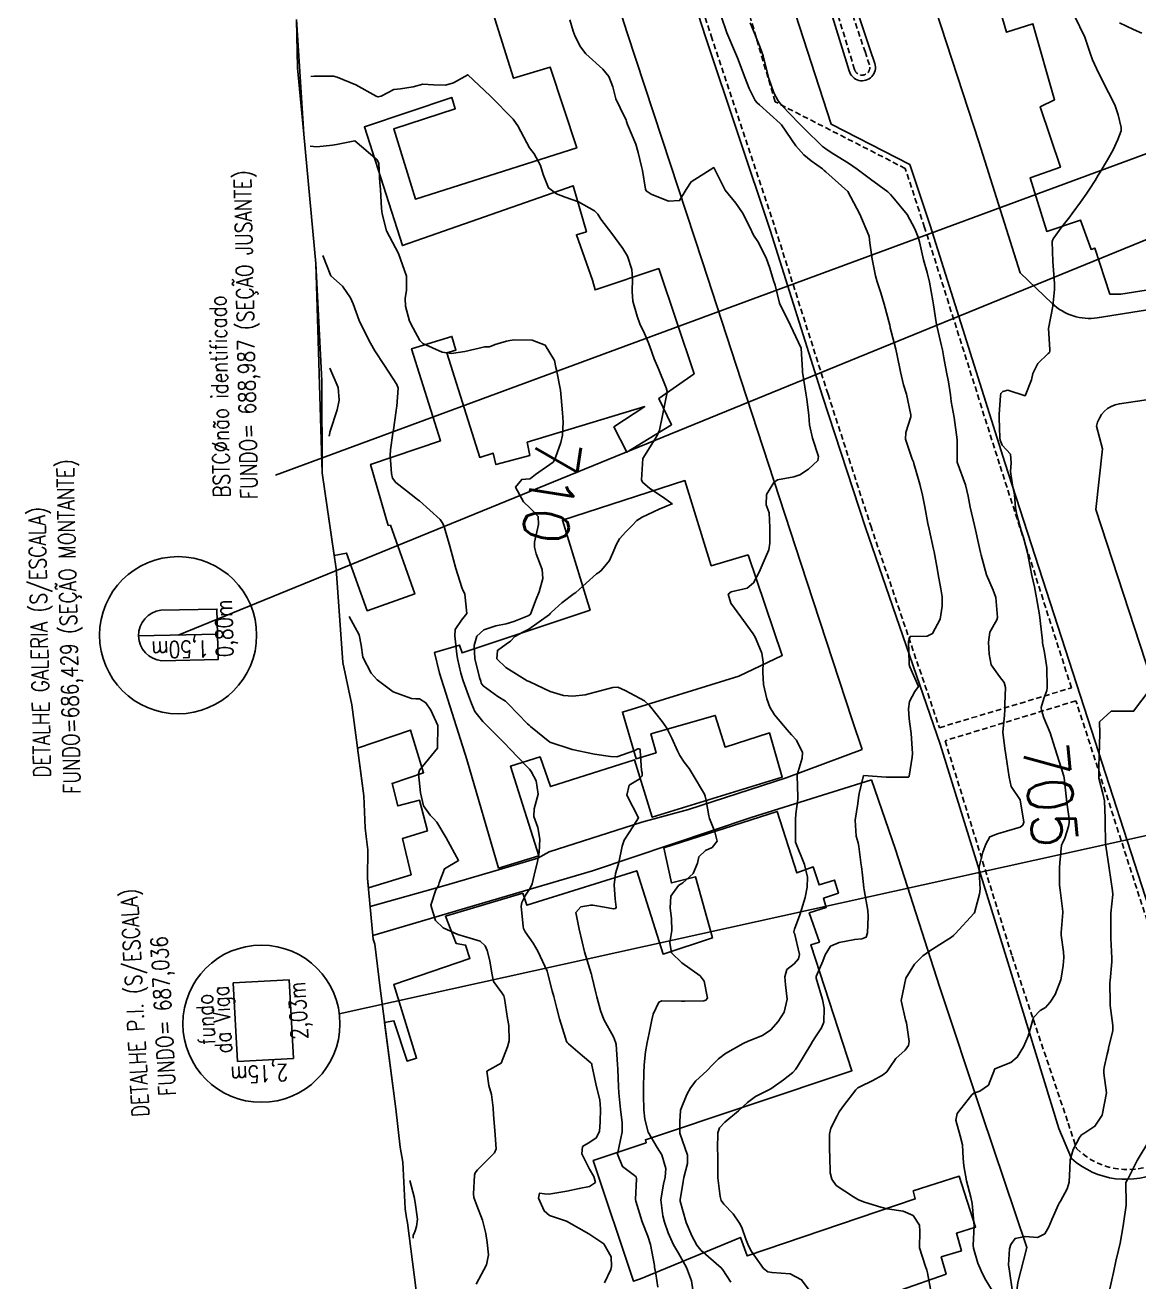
# Model space of a CAD drawing. Header units: metres. Extents: x 292545 to 299085, y 7450245 to 7463078.
# Drawn here: x 296760.9 to 296860.2, y 7452724.4 to 7452836.4 of the extents above; entities that cross this region are included whole.
import ezdxf
from ezdxf.enums import TextEntityAlignment as Align

# ---------------------------------------------------------------- set-up
doc = ezdxf.new("R2010")
doc.units = ezdxf.units.M
for name, pattern in [('CONTINUO', [0]), ('DASHED', [0.75, 0.5, -0.25]), ('TRACEJADO', [8.7, 8, -0.7])]:
    doc.linetypes.add(name, pattern=pattern)
for name, color, linetype in [('Area', 45, 'Continuous'), ('Canteiro', 45, 'DASHED'), ('Cotas', 45, 'Continuous'), ('Curvas de Nivel 1m', 11, 'Continuous'), ('Curvas de Nivel 5m', 15, 'Continuous'), ('Edificações', 30, 'Continuous'), ('TEXTO', 45, 'Continuous'), ('Vias Primárias', 230, 'Continuous')]:
    doc.layers.add(name, color=color, linetype=linetype)
doc.styles.add('ROMANS', font='romans', dxfattribs={"height": 0.2})
doc.styles.add('Style-STANDARD', font='STANDARD.shx')

msp = doc.modelspace()

# ---------------------------------------------------------------- linework, layer by layer
at = {"layer": 'Area'}
msp.add_polyline3d([(296796.69, 7452716.68, 718.61), (296795.03, 7452729.65, 712.67), (296794.95, 7452730.1, 712.62), (296794.81, 7452730.9, 712.47), (296794.62, 7452735.08, 718.42), (296794.39, 7452736.41, 718.87), (296793.99, 7452739.83, 718.21), (296792.6, 7452750.57, 715.21), (296792.12, 7452754.48, 712.33), (296791.98, 7452754.94, 712.23), (296791.47, 7452760.34, 714.3), (296791.48, 7452762.89, 714.51), (296791.34, 7452764.07, 712.23), (296791.25, 7452764.86, 714.35), (296791.14, 7452767.7, 712.06), (296790.06, 7452775.82, 712.03), (296789.26, 7452779.59, 711.93), (296788.67, 7452787.93, 714.74), (296787.43, 7452796.47, 717.24), (296787.38, 7452804.67, 715.17), (296786.87, 7452815.13, 713.41), (296785.78, 7452826.65, 717.82), (296785.22, 7452832.56, 718.9), (296785.14, 7452836.84, 713.01)], dxfattribs=at)
at = {"layer": 'Canteiro'}
msp.add_lwpolyline([(296854.21, 7452777.32), (296847.8, 7452797.24), (296841.12, 7452818.34), (296839.4, 7452823.58), (296827.79, 7452829.53), (296823.22, 7452845.06), (296822.02, 7452848.35), (296816.14, 7452865.08), (296815.74, 7452868.46), (296809.98, 7452872.71), (296822.1, 7452835.39), (296827.81, 7452818.24), (296832.51, 7452803.47), (296836.32, 7452791.75), (296842.44, 7452773.77), (296854.21, 7452777.32)], dxfattribs=at)
for points in [[(296834.88, 7452832.41), (296831.63, 7452842.93), (296826.91, 7452857.63), (296822.37, 7452871.87, -1.002634), (296823.58, 7452872.25), (296825.95, 7452864.47), (296828.15, 7452857.86), (296829.8, 7452852.48), (296831.56, 7452847.05), (296833.54, 7452840.8), (296835.81, 7452833.99), (296836.2, 7452832.79, -1.028536), (296834.88, 7452832.41, -2.092947)], [(296865.47, 7452742.43), (296864, 7452746.94), (296860.95, 7452756.6), (296854.61, 7452776.16), (296842.94, 7452772.61), (296848.91, 7452753.42), (296853.92, 7452738.53), (296854.66, 7452736.3, 0.761448), (296865.47, 7452742.43, -2.178421)]]:
    msp.add_lwpolyline(points, format="xyb", dxfattribs=at)
at = {"layer": 'Curvas de Nivel 1m', "flags": 128}
for points, elevation in [([(296809.49, 7452836.82), (296809.8, 7452835.82), (296809.98, 7452835.34), (296810.45, 7452834.41), (296810.93, 7452833.81), (296812.43, 7452832.44), (296812.97, 7452831.78), (296813.34, 7452830.85), (296813.61, 7452829.78), (296814.38, 7452828.19), (296814.53, 7452827.93), (296814.56, 7452827.77), (296814.63, 7452827.51), (296815.37, 7452825.75), (296815.6, 7452825.02), (296815.9, 7452823.75), (296815.97, 7452823.4), (296816.23, 7452821.74), (296816.3, 7452821.6), (296816.75, 7452821.28), (296818.29, 7452820.67), (296819.28, 7452820.72), (296819.86, 7452821.7), (296820.31, 7452822.4), (296822.32, 7452823.67), (296823.34, 7452821.66), (296824.29, 7452820.5), (296824.9, 7452819.64), (296825.55, 7452818.35), (296825.88, 7452817.63), (296826.24, 7452817.07), (296827, 7452815.62), (296827.31, 7452814.71), (296827.66, 7452813.61), (296827.79, 7452813.2), (296828.18, 7452811.6), (296829.18, 7452809.59), (296830.13, 7452807.58), (296830.23, 7452805.58), (296830.24, 7452805.44), (296830.54, 7452803.58), (296830.63, 7452803.02), (296830.79, 7452801.57), (296830.87, 7452800.75), (296831.12, 7452799.57), (296831.65, 7452797.93), (296831.61, 7452797.56), (296830.78, 7452796.8), (296830, 7452796.3), (296829.46, 7452796.13), (296828, 7452795.84), (296827.67, 7452795.6), (296827.04, 7452794.55), (296827.01, 7452793.61), (296827.25, 7452792.91), (296827.32, 7452791.61), (296827.33, 7452790.2), (296827.24, 7452789.61), (296826.73, 7452788.45), (296826.36, 7452787.62), (296825.88, 7452786.66), (296825.31, 7452786.2), (296823.87, 7452785.86), (296823.62, 7452785.65), (296823.86, 7452784.85), (296824.73, 7452783.64), (296825.83, 7452782.13), (296826.01, 7452781.82), (296826.11, 7452781.63), (296826.61, 7452780.41), (296826.72, 7452779.62), (296826.69, 7452778.72), (296826.75, 7452777.62), (296827.05, 7452776.33), (296827.31, 7452775.61), (296827.74, 7452774.93), (296828.87, 7452773.59), (296829.25, 7452773.12), (296829.71, 7452772.65), (296830.24, 7452771.57), (296830.22, 7452771.06), (296829.77, 7452769.58), (296829.76, 7452769.5), (296829.83, 7452767.58), (296829.82, 7452767.41), (296829.64, 7452766.11), (296829.61, 7452765.58), (296829.6, 7452763.58), (296830.42, 7452761.57), (296830.67, 7452760.47), (296830.65, 7452759.57), (296830.47, 7452758.65), (296830.16, 7452757.57), (296830, 7452757.1), (296829.52, 7452755.83), (296829.45, 7452755.58), (296829.47, 7452755.54), (296829.51, 7452755.46), (296829.97, 7452753.58), (296829.89, 7452753.17), (296829.48, 7452752.75), (296828.84, 7452752.22), (296828.66, 7452751.59), (296828.72, 7452750.86), (296828.86, 7452749.59), (296828.59, 7452748.43), (296828.08, 7452747.6), (296827.41, 7452746.85), (296826.66, 7452746.36), (296825.39, 7452745.84), (296824.94, 7452745.64), (296823.38, 7452744.75), (296822.76, 7452744.28), (296822.16, 7452743.67), (296821.78, 7452743.26), (296821.36, 7452742.87), (296820.74, 7452742.3), (296820.26, 7452741.69), (296819.92, 7452741.11), (296819.36, 7452739.7), (296819.36, 7452739.66), (296819.31, 7452738.69), (296819.29, 7452737.7), (296819.3, 7452737.64), (296819.98, 7452735.69), (296820, 7452734.95), (296819.67, 7452733.7), (296819.59, 7452733.35), (296819.33, 7452731.7), (296819.34, 7452731.58), (296819.88, 7452729.69), (296820.37, 7452728.51), (296820.82, 7452727.68), (296821.18, 7452727.23), (296822.99, 7452725.66), (296823.15, 7452725.47), (296823.86, 7452724.37)], 708), ([(296823, 7452837.15), (296823.5, 7452835.66), (296824.26, 7452833.84), (296824.35, 7452833.65), (296824.44, 7452833.45), (296825.12, 7452831.64), (296825.47, 7452830.7), (296826.02, 7452829.63), (296826.19, 7452829.42), (296826.39, 7452829.26), (296828.25, 7452827.6), (296828.37, 7452827.46), (296829.64, 7452825.59), (296830.34, 7452824.8), (296831.01, 7452824.25), (296832.02, 7452823.55), (296832.18, 7452823.41), (296832.32, 7452823.27), (296834.29, 7452821.53), (296835.35, 7452819.52), (296836.16, 7452817.6), (296836.19, 7452817.51), (296836.24, 7452816.97), (296836.44, 7452815.51), (296836.73, 7452814.03), (296836.89, 7452813.5), (296837.22, 7452812.52), (296837.51, 7452811.49), (296838.02, 7452809.62), (296838.04, 7452809.48), (296838.06, 7452809.39), (296838.15, 7452809.06), (296838.55, 7452807.48), (296838.68, 7452806.92), (296838.96, 7452805.47), (296839.25, 7452804.31), (296839.5, 7452803.47), (296839.89, 7452801.63), (296839.88, 7452801.46), (296839.45, 7452800.06), (296839.42, 7452799.47), (296840.02, 7452797.7), (296840.12, 7452797.46), (296840.17, 7452797.29), (296840.7, 7452795.45), (296840.93, 7452794.49), (296841.14, 7452793.45), (296841.42, 7452791.97), (296841.53, 7452791.44), (296841.92, 7452789.68), (296841.96, 7452789.44), (296842.26, 7452787.79), (296842.33, 7452787.43), (296842.58, 7452786.13), (296842.67, 7452785.43), (296842.69, 7452784.6), (296842.5, 7452783.43), (296841.83, 7452782.16), (296841.35, 7452781.92), (296839.83, 7452781.88), (296839.69, 7452781.46), (296839.73, 7452779.52), (296839.73, 7452779.46), (296839.73, 7452779.4), (296839.79, 7452779.18), (296840.56, 7452777.45), (296840.24, 7452776.98), (296839.76, 7452776.09), (296839.68, 7452775.46), (296839.74, 7452774.56), (296839.9, 7452773.46), (296839.93, 7452773.25), (296840.04, 7452771.46), (296840.02, 7452771.13), (296839.75, 7452769.46), (296839.73, 7452769.41), (296839.68, 7452769.37), (296837.82, 7452769.35), (296837.68, 7452769.35), (296835.68, 7452769.51), (296835.28, 7452767.9), (296835.23, 7452767.51), (296835.16, 7452767.03), (296834.93, 7452765.52), (296835.03, 7452764.1), (296835.19, 7452763.52), (296835.27, 7452763.19), (296835.47, 7452761.51), (296835.48, 7452761.41), (296835.57, 7452760.63), (296835.7, 7452759.51), (296835.73, 7452759.34), (296836.07, 7452757.5), (296836.08, 7452756.95), (296836.04, 7452755.5), (296835.9, 7452755.11), (296835.51, 7452754.97), (296834.89, 7452754.91), (296833.5, 7452754.65), (296832.74, 7452754.3), (296832.25, 7452753.55), (296832.06, 7452752.97), (296831.46, 7452751.62), (296831.45, 7452751.58), (296831.44, 7452751.56), (296831.46, 7452751.47), (296832.03, 7452749.55), (296832.18, 7452748.8), (296832.13, 7452747.55), (296831.93, 7452747.04), (296831.4, 7452746.22), (296831.14, 7452745.82), (296830.99, 7452745.56), (296830.38, 7452744.57), (296829.78, 7452743.58), (296829.61, 7452743.33), (296829.37, 7452743.07), (296828.55, 7452742.4), (296827.41, 7452741.61), (296827.34, 7452741.57), (296826.05, 7452740.91), (296825.33, 7452740.37), (296824.54, 7452739.64), (296823.31, 7452738.62), (296822.84, 7452738.13), (296822.7, 7452737.67), (296822.67, 7452736.27), (296822.68, 7452735.67), (296822.68, 7452734.24), (296822.7, 7452733.67), (296822.89, 7452732), (296822.99, 7452731.66), (296823.22, 7452731.32), (296824.05, 7452730.48), (296824.63, 7452729.64), (296824.82, 7452729.25), (296825.19, 7452728.21), (296825.41, 7452727.63), (296825.68, 7452727.12), (296826.75, 7452725.61), (296827.15, 7452725.31), (296827.53, 7452725.23), (296829.15, 7452725.13), (296830.15, 7452724.59), (296830.91, 7452723.56)], 707), ([(296825.56, 7452836.55), (296825.95, 7452835.63), (296826.1, 7452835.26), (296826.45, 7452834.37), (296826.74, 7452833.62), (296826.83, 7452833.23), (296827.24, 7452831.61), (296827.69, 7452830.32), (296828.06, 7452829.6), (296828.39, 7452829.2), (296829.94, 7452827.58), (296830.37, 7452827.13), (296832.03, 7452825.55), (296832.2, 7452825.41), (296832.34, 7452825.31), (296833.03, 7452824.85), (296834.33, 7452824.07), (296835.1, 7452823.52), (296836.31, 7452822.63), (296837.85, 7452821.49), (296838.08, 7452821.27), (296838.29, 7452821.04), (296839.55, 7452819.47), (296840.26, 7452818.2), (296840.54, 7452817.46), (296840.66, 7452817.04), (296841.03, 7452815.45), (296841.35, 7452814.31), (296841.56, 7452813.45), (296841.84, 7452811.79), (296841.9, 7452811.44), (296842.16, 7452809.86), (296842.24, 7452809.44), (296842.6, 7452807.9), (296842.7, 7452807.43), (296842.83, 7452806.72), (296843.08, 7452805.43), (296843.25, 7452804.58), (296843.42, 7452803.42), (296843.5, 7452802.84), (296843.75, 7452801.41), (296844.03, 7452799.41), (296844.01, 7452797.41), (296844.75, 7452795.4), (296845, 7452794.38), (296845.19, 7452793.4), (296845.56, 7452791.78), (296845.65, 7452791.39), (296845.92, 7452790.18), (296846.11, 7452789.39), (296846.17, 7452789.13), (296846.64, 7452787.38), (296847.23, 7452786.03), (296847.46, 7452785.37), (296847.63, 7452783.59), (296847.56, 7452783.37), (296846.93, 7452782.29), (296846.82, 7452781.38), (296846.88, 7452780.31), (296847.06, 7452779.38), (296847.78, 7452778.34), (296848.21, 7452777.79), (296848.32, 7452777.36), (296848.26, 7452775.87), (296848.26, 7452775.36), (296848.23, 7452774.88), (296848.09, 7452773.36), (296848.26, 7452771.91), (296848.36, 7452771.36), (296848.49, 7452770.55), (296848.66, 7452769.36), (296848.84, 7452768.53), (296849.65, 7452767.34), (296849.95, 7452765.34), (296849.86, 7452765.1), (296849.63, 7452764.91), (296848.43, 7452764.55), (296847.62, 7452764.31), (296846.93, 7452764.06), (296846.57, 7452763.38), (296846.3, 7452762.68), (296845.97, 7452761.39), (296845.97, 7452760.99), (296846.06, 7452759.39), (296846.01, 7452758.93), (296845.61, 7452757.39), (296845.59, 7452757.34), (296845.53, 7452757.25), (296843.83, 7452755.42), (296843.68, 7452755.25), (296843.51, 7452755.11), (296842.47, 7452754.46), (296841.49, 7452753.82), (296841.27, 7452753.66), (296840.97, 7452753.45), (296840.21, 7452752.72), (296839.46, 7452751.46), (296839.03, 7452749.47), (296839.42, 7452747.76), (296839.5, 7452747.47), (296839.75, 7452745.82), (296839.69, 7452745.47), (296839.39, 7452745.04), (296838.55, 7452744.31), (296838, 7452743.48), (296837.74, 7452743.12), (296837.36, 7452742.82), (296836.5, 7452742.35), (296835.35, 7452741.77), (296835.18, 7452741.68), (296834.99, 7452741.52), (296833.9, 7452740.1), (296833.51, 7452739.54), (296833.44, 7452739.42), (296833.32, 7452739.2), (296832.76, 7452738.09), (296832.64, 7452737.55), (296832.65, 7452736.18), (296832.66, 7452735.55), (296832.7, 7452734.11), (296832.85, 7452733.54), (296833.24, 7452732.99), (296834.78, 7452731.97), (296835.23, 7452731.72), (296835.75, 7452731.5), (296837.22, 7452731.06), (296837.78, 7452730.92), (296839.22, 7452730.69), (296840.09, 7452730.33), (296840.66, 7452729.45), (296840.68, 7452728.93), (296840.67, 7452727.45), (296841.16, 7452725.86), (296841.32, 7452725.44), (296841.37, 7452725.22), (296841.7, 7452723.43)], 706), ([(296858.48, 7452836.56), (296859.74, 7452835.96), (296860.47, 7452835.65)], 704), ([(296786.42, 7452831.79), (296786.71, 7452831.81), (296788.42, 7452831.8), (296788.77, 7452831.72), (296790.41, 7452831.02), (296792.23, 7452830.03), (296792.39, 7452829.96), (296792.68, 7452830.03), (296793.8, 7452830.61), (296794.4, 7452830.68), (296795.53, 7452830.87), (296796.41, 7452831.08), (296797.34, 7452831.04), (296798.41, 7452830.99), (296799.14, 7452831.22), (296800.42, 7452831.93), (296802.4, 7452830.06), (296802.55, 7452829.91), (296804.37, 7452828.07), (296804.45, 7452827.97), (296804.51, 7452827.89), (296804.86, 7452827.38), (296805.68, 7452825.87), (296805.89, 7452825.42), (296806.33, 7452824.9), (296806.89, 7452823.85), (296807.13, 7452823.04), (296807.61, 7452821.85), (296808.3, 7452821.33), (296809.09, 7452821.03), (296810.28, 7452820.62), (296811.69, 7452819.8), (296811.98, 7452819.5), (296812.27, 7452819.08), (296813.25, 7452817.78), (296814.23, 7452816.45), (296814.64, 7452815.76), (296815.03, 7452814.57), (296815.07, 7452813.76), (296815.04, 7452812.61), (296815.11, 7452811.76), (296815.49, 7452810.43), (296815.75, 7452809.75), (296816.14, 7452808.87), (296816.49, 7452808.1), (296816.62, 7452807.74), (296817.02, 7452806.63), (296817.39, 7452805.73), (296818.09, 7452804.04), (296818.18, 7452803.72), (296818.17, 7452803.63), (296818.08, 7452803.22), (296817.79, 7452801.72), (296817.49, 7452800.28), (296817.26, 7452799.73), (296816.01, 7452797.75), (296815.9, 7452795.84), (296815.91, 7452795.75), (296815.99, 7452795.62), (296816.61, 7452795.12), (296817.97, 7452794.18), (296818.62, 7452793.71), (296818.16, 7452793.52), (296817.96, 7452793.45), (296817.46, 7452793.23), (296815.95, 7452792.53), (296815.48, 7452792.22), (296815.02, 7452791.76), (296814.49, 7452791.21), (296813.93, 7452790.58), (296813.63, 7452790.07), (296813.51, 7452789.77), (296813.04, 7452788.65), (296812.33, 7452787.79), (296812.08, 7452787.6), (296811.89, 7452787.47), (296810.02, 7452785.82), (296809.94, 7452785.75), (296809.87, 7452785.71), (296808.79, 7452784.9), (296807.85, 7452784.05), (296807.76, 7452783.93), (296807.68, 7452783.84), (296805.83, 7452782.56), (296805.38, 7452782.32), (296804.61, 7452781.88), (296804.22, 7452781.48), (296803.82, 7452781.2), (296803.05, 7452780.66), (296803, 7452779.9), (296803.79, 7452779.12), (296805.7, 7452777.94), (296805.77, 7452777.91), (296805.87, 7452777.87), (296807.18, 7452777.26), (296807.76, 7452776.99), (296808.94, 7452776.65), (296809.76, 7452776.58), (296810.87, 7452776.7), (296811.76, 7452776.92), (296813.34, 7452777.35), (296813.77, 7452777.37), (296814.44, 7452777.09), (296815.76, 7452776.36), (296816.16, 7452776.15), (296816.6, 7452775.74), (296817.73, 7452774.33), (296818.15, 7452773.72), (296818.6, 7452772.83), (296819.1, 7452771.71), (296819.3, 7452771.3), (296819.69, 7452770.7), (296820.13, 7452770.13), (296820.41, 7452769.69), (296821.49, 7452767.84), (296821.56, 7452767.68), (296821.65, 7452767.28), (296821.89, 7452765.93), (296821.95, 7452765.68), (296822.43, 7452764.48), (296822.64, 7452763.66), (296822.17, 7452763.1), (296821.6, 7452762.84), (296821, 7452762.28), (296820.87, 7452761.69), (296820.49, 7452760.77), (296819.57, 7452759.95), (296819.17, 7452759.71), (296818.49, 7452758.77), (296818.44, 7452757.72), (296818.55, 7452756.74), (296818.59, 7452755.71), (296818.42, 7452754.64), (296818.57, 7452753.71), (296819.48, 7452752.81), (296821.11, 7452751.68), (296821.46, 7452751.2), (296821.76, 7452749.68), (296821.62, 7452749.5), (296821.44, 7452749.43), (296819.74, 7452749.4), (296819.44, 7452749.4), (296817.71, 7452749.45), (296817.44, 7452749.31), (296816.92, 7452748.24), (296816.81, 7452747.74), (296816.58, 7452746.56), (296816.38, 7452745.74), (296816.24, 7452744.89), (296816.13, 7452743.74), (296816.1, 7452743.01), (296816.07, 7452741.74), (296816.05, 7452741.03), (296816.09, 7452739.74), (296816.17, 7452738.89), (296816.48, 7452737.74), (296817.28, 7452736.38), (296817.71, 7452735.72), (296818.05, 7452734.51), (296817.99, 7452733.72), (296817.84, 7452733.12), (296817.6, 7452731.72), (296817.78, 7452730.29), (296817.94, 7452729.72), (296818.26, 7452728.78), (296818.75, 7452727.71), (296819.17, 7452726.97), (296819.9, 7452725.69), (296820.34, 7452724.49), (296820.46, 7452723.69)], 709), ([(296787.48, 7452815.83), (296788.2, 7452814.03), (296789.24, 7452813.11), (296789.96, 7452812.05), (296790.18, 7452811.54), (296790.73, 7452810.04), (296791.25, 7452808.93), (296791.72, 7452808.03), (296792.13, 7452807.33), (296792.98, 7452806.02), (296794.09, 7452804.34), (296794.19, 7452804.01), (296794.07, 7452802.42), (296794.02, 7452802.06), (296794.01, 7452802.01), (296793.77, 7452800.29), (296793.73, 7452800.01), (296793.5, 7452798.53), (296793.48, 7452798.02), (296793.6, 7452796.41), (296793.68, 7452796.01), (296793.99, 7452795.6), (296795.62, 7452794.34), (296795.96, 7452794.08), (296796.09, 7452793.98), (296797.95, 7452792.31), (296798.18, 7452791.96), (296798.33, 7452791.57), (296798.81, 7452789.95), (296799.12, 7452788.73), (296799.33, 7452787.95), (296799.88, 7452786.26), (296799.97, 7452786.03), (296800.02, 7452785.94), (296800.15, 7452785.65), (296800.33, 7452783.93), (296799.84, 7452783.34), (296799.27, 7452782.51), (296799.25, 7452781.95), (296799.44, 7452780.31), (296799.49, 7452779.94), (296799.78, 7452778.63), (296799.98, 7452777.94), (296800.47, 7452776.64), (296800.74, 7452775.93), (296801.04, 7452775.21), (296801.74, 7452774.32), (296802.17, 7452773.91), (296803.71, 7452772.35), (296804.16, 7452771.89), (296805.69, 7452770.29), (296805.89, 7452770.07), (296806.06, 7452769.86), (296806.5, 7452769.03), (296806.68, 7452767.85), (296806.32, 7452766.54), (296806.29, 7452765.86), (296806.65, 7452764.88), (296806.82, 7452763.85), (296806.77, 7452762.67), (296806.62, 7452761.85), (296806.33, 7452760.62), (296806.15, 7452759.86), (296805.95, 7452759.47), (296805.55, 7452758.86), (296805.21, 7452758.2), (296805.17, 7452757.87), (296805.34, 7452756.05), (296805.38, 7452755.87), (296805.51, 7452755.58), (296806.23, 7452754.59), (296806.65, 7452753.86), (296807.47, 7452752.08), (296807.54, 7452751.85), (296807.93, 7452750.33), (296808.06, 7452749.84), (296808.34, 7452748.75), (296808.59, 7452747.83), (296809.11, 7452746.11), (296809.21, 7452745.82), (296809.28, 7452745.71), (296809.39, 7452745.6), (296810.64, 7452744.55), (296811.37, 7452743.92), (296811.43, 7452743.85), (296811.45, 7452743.8), (296811.45, 7452743.72), (296811.89, 7452741.79), (296812.16, 7452740.62), (296812.22, 7452739.79), (296812.19, 7452738.66), (296812.13, 7452737.79), (296811.86, 7452737.23), (296811.29, 7452736.85), (296810.63, 7452736.46), (296810.58, 7452735.81), (296811.26, 7452734.44), (296811.65, 7452733.8), (296811.78, 7452733.26), (296811.24, 7452732.9), (296810.34, 7452732.71), (296809.23, 7452732.49), (296807.63, 7452732.23), (296807.24, 7452732.26), (296806.79, 7452732.3), (296806.7, 7452731.86), (296807.22, 7452730.73), (296807.68, 7452730.32), (296809.2, 7452729.82), (296811.19, 7452728.68), (296812.52, 7452727.79), (296813.17, 7452726.63), (296813.22, 7452725.78), (296813.15, 7452725.5), (296812.59, 7452724.33)], 711), ([(296788.11, 7452805.81), (296788.85, 7452804.07), (296788.95, 7452802.94), (296788.76, 7452802.07), (296788.14, 7452800.17), (296788.11, 7452800.08), (296788.1, 7452800.03), (296788.04, 7452799.75)], 712), ([(296789.84, 7452783.68), (296790.72, 7452782.05), (296790.9, 7452781.13), (296791.05, 7452780.04), (296791.78, 7452778.64), (296792.34, 7452778.02), (296793.76, 7452776.96), (296795.38, 7452776.37), (296795.76, 7452776.35), (296796.1, 7452776.33), (296796.66, 7452775.98), (296797.12, 7452775.34), (296797.73, 7452773.96), (296797.7, 7452771.96), (296796.11, 7452769.98), (296796.02, 7452769.65), (296796.19, 7452767.98), (296796.47, 7452766.81), (296797.05, 7452765.97), (296797.35, 7452765.68), (296797.63, 7452765.34), (296798.47, 7452763.95), (296799.58, 7452761.94), (296798.32, 7452761.2), (296797.86, 7452759.96), (296797.8, 7452759.72), (296797.56, 7452759.32), (296797.12, 7452757.97), (296797.52, 7452756.61), (296798.22, 7452755.95), (296799.51, 7452755.35), (296800.32, 7452755.12), (296801.5, 7452754.76), (296801.94, 7452754.35), (296802.13, 7452753.91), (296802.37, 7452753.01), (296802.54, 7452751.9), (296802.7, 7452751.15), (296803.45, 7452750.16), (296803.61, 7452749.89), (296803.69, 7452749.64), (296803.95, 7452747.88), (296804.05, 7452747.24), (296804.08, 7452745.88), (296803.94, 7452745.33), (296803.37, 7452743.89), (296802.1, 7452743.17), (296802.28, 7452741.91), (296802.52, 7452741.09), (296802.67, 7452739.9), (296802.69, 7452739.28), (296802.81, 7452737.9), (296802.92, 7452736.25), (296802.78, 7452735.9), (296801.26, 7452734.38), (296801.05, 7452734.12), (296801, 7452733.92), (296800.9, 7452732.26), (296800.94, 7452731.92), (296801.22, 7452731.21), (296801.71, 7452729.91), (296802, 7452728.71), (296802.14, 7452727.91), (296802.25, 7452726.82), (296802.06, 7452725.91), (296801.14, 7452724.21)], 712), ([(296861.22, 7452777.21), (296859.75, 7452775.23), (296857.75, 7452775.25), (296856.72, 7452774.28), (296856.75, 7452773.26), (296856.71, 7452772.26), (296856.67, 7452771.26), (296856.64, 7452770.31), (296856.66, 7452769.26), (296857, 7452767.92), (296857.15, 7452767.26), (296857.21, 7452765.68), (296857.22, 7452765.25), (296857.24, 7452763.62), (296857.26, 7452763.25), (296857.58, 7452761.25), (296857.88, 7452759.25), (296857.89, 7452758.92), (296857.73, 7452757.25), (296857.72, 7452757.06), (296857.72, 7452755.25), (296857.73, 7452755.03), (296857.82, 7452753.25), (296857.81, 7452752.92), (296857.65, 7452751.25), (296857.64, 7452751.07), (296857.65, 7452749.25), (296857.67, 7452749.02), (296857.91, 7452747.25), (296857.89, 7452746.76), (296857.52, 7452745.25), (296857.5, 7452745.14), (296857.38, 7452744.68), (296857.12, 7452743.5), (296857.1, 7452743.25), (296857.1, 7452742.99), (296857.34, 7452741.25), (296856.93, 7452739.26), (296856.3, 7452738.27), (296855.3, 7452737.62), (296855.09, 7452737.49), (296854.92, 7452737.28), (296854.36, 7452736.21), (296854.1, 7452735.29), (296854.05, 7452734.51), (296854, 7452733.29), (296853.83, 7452732.7), (296853.23, 7452731.59), (296853.11, 7452731.42), (296853.04, 7452731.3), (296852.49, 7452730.03), (296852.2, 7452729.31), (296851.83, 7452728.68), (296851.19, 7452728.37), (296850.07, 7452728.46), (296849.19, 7452728.27), (296848.8, 7452727.73), (296848.68, 7452727.35), (296848.6, 7452725.91), (296848.7, 7452725.35), (296848.96, 7452723.53)], 704), ([(296861.19, 7452737.1), (296860.05, 7452735.22), (296859.26, 7452733.61), (296859.12, 7452733.37), (296859.05, 7452733.23), (296859.09, 7452731.37), (296859.08, 7452731.23), (296858.84, 7452729.6), (296858.78, 7452729.23), (296858.56, 7452727.86), (296858.41, 7452727.24), (296858.15, 7452726.25), (296857.95, 7452725.24), (296857.81, 7452724.58), (296857.5, 7452723.25)], 703), ([(296795.24, 7452733.44), (296795.61, 7452731.99), (296795.72, 7452731.49), (296795.93, 7452729.98), (296795.83, 7452729.35), (296795.71, 7452728.94), (296795.61, 7452728.72), (296795.54, 7452728.58), (296795.52, 7452728.31)], 713)]:
    msp.add_lwpolyline(points, dxfattribs=dict(at, elevation=elevation))
at = {"layer": 'Curvas de Nivel 5m', "flags": 128}
for points, elevation in [([(296854.48, 7452837.19), (296855.4, 7452835.28), (296855.89, 7452833.84), (296856.09, 7452833.27), (296856.43, 7452832.49), (296857.03, 7452831.26), (296857.51, 7452830.36), (296858.07, 7452829.24), (296858.38, 7452828.35), (296858.65, 7452827.24), (296858.65, 7452826.95), (296858.35, 7452826.15), (296857.93, 7452825.25), (296857.42, 7452824.34), (296856.77, 7452823.26), (296856.6, 7452822.98), (296856.31, 7452822.5), (296855.83, 7452821.74), (296855.51, 7452821.28), (296855, 7452820.57), (296854.28, 7452819.58), (296854.06, 7452819.29), (296853.35, 7452818.39), (296852.57, 7452817.32), (296852.5, 7452817.07), (296852.56, 7452815.31), (296852.66, 7452813.76), (296852.71, 7452813.31), (296852.71, 7452812.8), (296852.54, 7452811.31), (296852.15, 7452809.32), (296852.27, 7452807.45), (296852.27, 7452807.32), (296852.25, 7452807.2), (296852.13, 7452807.1), (296851.22, 7452806.22), (296850.78, 7452805.33), (296850.66, 7452804.77), (296850.08, 7452803.34), (296848.55, 7452803.83), (296848.09, 7452803.71), (296847.91, 7452803.55), (296847.89, 7452803.37), (296847.76, 7452801.68), (296847.76, 7452801.37), (296847.82, 7452799.59), (296847.85, 7452799.37), (296848.03, 7452798.95), (296848.78, 7452798.12), (296848.83, 7452797.36), (296848.78, 7452796.58), (296848.96, 7452795.36), (296849.12, 7452794.5), (296849.23, 7452793.35), (296849.33, 7452792.73), (296849.74, 7452791.34), (296849.93, 7452790.72), (296850.28, 7452789.34), (296850.37, 7452788.88), (296850.67, 7452787.33), (296850.9, 7452786.31), (296851.1, 7452785.33), (296851.36, 7452783.82), (296851.43, 7452783.32), (296851.62, 7452781.52), (296851.64, 7452781.32), (296851.81, 7452780.47), (296851.99, 7452779.32), (296852.01, 7452779.1), (296852.05, 7452777.32), (296852.01, 7452777.08), (296851.76, 7452776.37), (296851.52, 7452775.56), (296851.53, 7452775.32), (296851.74, 7452774.64), (296852.31, 7452773.31), (296852.58, 7452772.44), (296852.92, 7452771.31), (296853.53, 7452769.45), (296853.56, 7452769.3), (296853.66, 7452768.47), (296853.77, 7452767.41), (296853.78, 7452767.3), (296853.99, 7452765.65), (296854, 7452765.29), (296853.95, 7452764.98), (296853.61, 7452763.92), (296853.42, 7452763.49), (296853.33, 7452763.3), (296853.16, 7452761.73), (296853.15, 7452761.3), (296853.14, 7452759.73), (296853.19, 7452759.3), (296853.45, 7452757.39), (296853.45, 7452757.3), (296853.29, 7452755.53), (296853.29, 7452755.3), (296853.49, 7452753.79), (296853.52, 7452753.3), (296853.48, 7452752.58), (296853.3, 7452751.47), (296853.26, 7452751.3), (296852.75, 7452750), (296852.32, 7452749.31), (296851.89, 7452748.86), (296851.43, 7452748.58), (296850.81, 7452747.94), (296850.64, 7452747.33), (296850.36, 7452746.29), (296849.94, 7452745.34), (296849.38, 7452744.42), (296848.8, 7452743.94), (296847.37, 7452743.37), (296846.8, 7452741.93), (296846.05, 7452741.38), (296845.52, 7452741.21), (296845.34, 7452741.07), (296844.03, 7452739.41), (296843.91, 7452738.82), (296844.3, 7452737.4), (296844.49, 7452736.6), (296844.55, 7452735.4), (296844.61, 7452734.74), (296844.86, 7452733.4), (296845.23, 7452731.94), (296845.35, 7452731.4), (296845.52, 7452729.71), (296845.53, 7452729.4), (296845.46, 7452727.67), (296845.48, 7452727.4), (296845.85, 7452726.08), (296846.15, 7452725.39), (296846.48, 7452724.71), (296847.14, 7452723.65)], 705), ([(296786.34, 7452825.56), (296786.94, 7452825.5), (296788.35, 7452825.66), (296788.71, 7452825.72), (296790.35, 7452826.05), (296792.33, 7452824.35), (296792.47, 7452824.03), (296792.56, 7452822.28), (296792.58, 7452822.03), (296792.62, 7452821.7), (296792.71, 7452820.03), (296792.77, 7452819.53), (296793.15, 7452818.02), (296794.23, 7452816.01), (296794.95, 7452814), (296794.94, 7452812.75), (296794.82, 7452812), (296794.85, 7452811.33), (296795.22, 7452809.99), (296795.52, 7452809.37), (296796.14, 7452808.25), (296796.4, 7452807.98), (296798.13, 7452807.22), (296798.96, 7452807.11), (296800.13, 7452807.28), (296801.91, 7452807.7), (296802.13, 7452807.71), (296802.34, 7452807.7), (296802.83, 7452807.9), (296803.84, 7452808.19), (296804.14, 7452808.25), (296804.58, 7452808.32), (296806.14, 7452808.29), (296807.3, 7452807.85), (296808.12, 7452806.48), (296808.26, 7452805.84), (296808.31, 7452805.64), (296808.68, 7452803.83), (296808.74, 7452803.17), (296808.84, 7452801.83), (296808.89, 7452800.99), (296808.83, 7452799.83), (296808.69, 7452799.17), (296808.23, 7452797.84), (296808.17, 7452797.68), (296808.01, 7452797.41), (296806.45, 7452796.32), (296805.99, 7452795.97), (296805.92, 7452795.94), (296805.22, 7452795.88), (296804.66, 7452795.21), (296805.38, 7452793.88), (296805.96, 7452793.32), (296806.68, 7452792.59), (296806.72, 7452791.86), (296806.36, 7452790.3), (296806.34, 7452789.86), (296806.51, 7452789.27), (296807.04, 7452787.85), (296807.1, 7452787.06), (296806.76, 7452785.86), (296806.51, 7452785.21), (296805.98, 7452783.87), (296805.84, 7452783.75), (296804.5, 7452783.22), (296803.83, 7452783.02), (296802.89, 7452782.84), (296801.83, 7452782.5), (296801.21, 7452781.92), (296800.97, 7452781.08), (296801.03, 7452779.92), (296801.45, 7452778.24), (296801.56, 7452777.91), (296801.61, 7452777.75), (296801.77, 7452777.51), (296803.09, 7452776.56), (296803.76, 7452776.12), (296804.01, 7452775.89), (296805.74, 7452774.12), (296805.86, 7452774), (296805.98, 7452773.87), (296807.71, 7452772.47), (296809.7, 7452771.82), (296811.7, 7452771.42), (296813.11, 7452771.19), (296813.7, 7452771.18), (296815.29, 7452771.75), (296815.57, 7452771.88), (296815.7, 7452771.88), (296815.76, 7452771.81), (296815.78, 7452771.75), (296815.9, 7452769.96), (296815.94, 7452769.75), (296815.96, 7452769.47), (296815.67, 7452769.18), (296814.78, 7452768.64), (296814.59, 7452767.76), (296815.63, 7452765.75), (296814.84, 7452764.53), (296814.35, 7452763.76), (296814.15, 7452763.22), (296813.88, 7452761.77), (296813.81, 7452761.54), (296813.57, 7452760.78), (296813.44, 7452759.77), (296813.54, 7452758.49), (296813.64, 7452757.77), (296813.61, 7452757.69), (296813.53, 7452757.65), (296813.38, 7452757.62), (296812.6, 7452757.78), (296811.54, 7452757.97), (296811.37, 7452757.97), (296810.47, 7452757.81), (296810.04, 7452757.3), (296810.34, 7452755.81), (296810.61, 7452754.7), (296810.82, 7452753.81), (296811.41, 7452751.86), (296811.42, 7452751.8), (296811.46, 7452751.64), (296811.82, 7452750.16), (296811.91, 7452749.79), (296812.22, 7452748.58), (296812.54, 7452747.78), (296813.4, 7452746.24), (296813.58, 7452745.77), (296813.62, 7452745.54), (296813.74, 7452743.77), (296813.77, 7452743.36), (296813.84, 7452741.77), (296813.87, 7452741.23), (296814.02, 7452739.76), (296814.15, 7452738.61), (296814.16, 7452737.77), (296814.01, 7452737.05), (296813.76, 7452735.77), (296814.18, 7452734.68), (296815.25, 7452733.88), (296815.41, 7452733.75), (296815.43, 7452733.57), (296815.35, 7452731.75), (296815.37, 7452731.6), (296815.94, 7452729.74), (296816.44, 7452728.49), (296816.69, 7452727.73), (296817.04, 7452725.85), (296817.05, 7452725.73), (296817.15, 7452725.13), (296817.34, 7452723.93)], 710)]:
    msp.add_lwpolyline(points, dxfattribs=dict(at, elevation=elevation))
at = {"layer": 'Edificações'}
msp.add_lwpolyline([(296846.13, 7452843.55), (296848.43, 7452835.72), (296850.77, 7452836.47), (296852.7, 7452829.7), (296851.43, 7452829.08), (296853.22, 7452823.7), (296850.53, 7452822.76), (296852, 7452817.98), (296855.02, 7452818.98), (296855.95, 7452816.37), (296856.28, 7452816.49), (296857.62, 7452812.39), (296858.61, 7452812.38), (296868.59, 7452813.95)], dxfattribs=at)
for points, elevation in [([(296801.48, 7452841.18), (296804.48, 7452831.62), (296807.75, 7452832.62), (296810.11, 7452825.42), (296795.73, 7452820.85), (296793.81, 7452827.12), (296799.28, 7452828.91), (296798.97, 7452829.91), (296791.19, 7452827.29), (296794.57, 7452816.71), (296809.79, 7452822.05), (296810.97, 7452817.95), (296810.08, 7452817.68), (296811.53, 7452813.64), (296811.75, 7452812.77), (296817.43, 7452814.66), (296820.58, 7452805.3), (296817.42, 7452803.08), (296818.55, 7452800.75), (296814.58, 7452798.3), (296813.43, 7452800.56), (296816.17, 7452802.38), (296805.71, 7452799.19), (296805.93, 7452798.02), (296802.91, 7452797.2), (296802.66, 7452798.23), (296801.47, 7452797.84), (296798.54, 7452807.17), (296799.35, 7452807.4), (296798.99, 7452808.62), (296795.39, 7452807.53), (296797.97, 7452799.32), (296791.74, 7452797.22), (296793.31, 7452791.79), (296793.5, 7452791.81), (296795.68, 7452785.69), (296791.44, 7452784.19), (296789.59, 7452789.32), (296788.5, 7452789.1), (296787.43, 7452796.47), (296786.87, 7452815.13), (296785.78, 7452826.65), (296785.14, 7452836.84)], 707.13), ([(296838.98, 7452723.67), (296843.04, 7452725.09), (296842.6, 7452726.63), (296844.4, 7452727.17), (296843.96, 7452728.73), (296845.66, 7452729.29), (296844.21, 7452733.82), (296840.1, 7452732.51), (296840.28, 7452731.8), (296825.31, 7452726.71), (296824.7, 7452728.37), (296815.8, 7452724.68), (296815.16, 7452724.46), (296811.58, 7452735.22), (296816.3, 7452736.8), (296816.23, 7452737.07), (296834.64, 7452743.21), (296830.98, 7452754.43), (296831.75, 7452754.68), (296830.83, 7452757.27), (296832.35, 7452757.76), (296832.11, 7452758.58), (296833.44, 7452759.04), (296833.09, 7452760.2), (296831.72, 7452759.77), (296831.19, 7452761.37), (296829.73, 7452760.83), (296827.98, 7452766.31), (296817.88, 7452763.07), (296818.55, 7452759.94), (296820.69, 7452760.49), (296822.22, 7452755.04), (296817.81, 7452753.61), (296815.47, 7452761.03), (296805.67, 7452757.96), (296805.3, 7452759.02), (296798.43, 7452756.98), (296799.37, 7452754.54), (296800.2, 7452754.4), (296800.59, 7452753.21), (296793.8, 7452750.9), (296795.84, 7452744.32), (296794.99, 7452744.07), (296793.82, 7452747.66), (296792.99, 7452747.51), (296793.99, 7452739.83), (296794.39, 7452736.41), (296794.62, 7452735.08), (296794.81, 7452730.9), (296794.95, 7452730.1), (296795.03, 7452729.65), (296796.69, 7452716.68)], 714.65)]:
    msp.add_lwpolyline(points, dxfattribs=dict(at, elevation=elevation))
msp.add_lwpolyline([(296825.38, 7452789.17), (296822.11, 7452788.19), (296819.76, 7452795.78), (296808.83, 7452792.27), (296811.11, 7452784.9), (296811.31, 7452784.24), (296799.9, 7452780.43), (296799.67, 7452781.13), (296797.44, 7452780.47), (296797.89, 7452778.63), (296800.32, 7452770.95), (296803.15, 7452761.26), (296806.73, 7452762.35), (296804.2, 7452770.33), (296806.84, 7452771.16), (296807.77, 7452768.52), (296815.27, 7452770.91), (296816.85, 7452765.79), (296828.43, 7452769.36), (296827.28, 7452773.3), (296823.33, 7452772.05), (296822.46, 7452774.86), (296816.72, 7452773.21), (296817.18, 7452771.54), (296815.41, 7452771), (296814.18, 7452775.16), (296824.56, 7452778.35), (296828.43, 7452780.21)], close=True, dxfattribs=at)
at = {"layer": 'Edificações', "elevation": 713.98}
msp.add_lwpolyline([(296791.55, 7452759.51), (296795.35, 7452760.67), (296794.57, 7452763.89), (296796.81, 7452764.57), (296796.1, 7452767.3), (296794.16, 7452766.8), (296793.65, 7452768.81), (296796.46, 7452769.76), (296795.31, 7452773.56), (296790.57, 7452771.95), (296791.14, 7452767.7), (296791.25, 7452764.86), (296791.34, 7452764.07), (296791.48, 7452762.89), (296791.47, 7452760.34)], close=True, dxfattribs=at)
at = {"layer": 'TEXTO', "linetype": 'TRACEJADO', "flags": 128}
msp.add_lwpolyline([(296779.87, 7452744.05), (296779.5, 7452751.04)], dxfattribs=at)
at = {"layer": 'TEXTO', "linetype": 'CONTINUO'}
for points in [[(296981.65, 7452866.58, 0), (296774.58, 7452782.01, 0)], [(296783.26, 7452796.25, 0), (296975.45, 7452867.2, 0)], [(296788.95, 7452748.28, 0), (296989.74, 7452792.62, 0)], [(296773.14, 7452779.73, 0), (296778.14, 7452779.84, 0), (296778.04, 7452784.34, 0), (296773.04, 7452784.23, 0)], [(296771.06, 7452781.94, 0), (296778.09, 7452782.09, 0)], [(296779.87, 7452744.05, 0), (296784.86, 7452744.31, 0), (296784.49, 7452751.3, 0), (296779.5, 7452751.04, 0)]]:
    msp.add_polyline3d(points, dxfattribs=at)
for centre in [(296774.58, 7452782.01), (296782.01, 7452747.4)]:
    msp.add_circle(centre, 7, dxfattribs=at)
msp.add_arc((296773.32, 7452781.99), 2.26, 97.0769, 265.3077, dxfattribs=at)
at = {"layer": 'Vias Primárias'}
for points in [[(296856.51, 7452810.28), (296890.01, 7452815.58), (296921.99, 7452820.46), (296956.28, 7452825.69), (296961.96, 7452826.4, 0.263964), (296964.57, 7452829.76), (296963.82, 7452846.84), (296962.91, 7452865.58), (296961.84, 7452883.89), (296960.77, 7452902.48), (296960.01, 7452918.09), (296959.1, 7452931.62, 0.391453), (296948.14, 7452937.57), (296932.24, 7452932.3), (296909.73, 7452925.16), (296887.85, 7452918.39), (296865.26, 7452910.89), (296840.18, 7452902.85), (296827.21, 7452898.45, 0.437597), (296825.78, 7452895.25), (296826.98, 7452890.65)], [(296826.98, 7452890.65), (296825.55, 7452890.09), (296829.75, 7452876.58), (296834.27, 7452862.59), (296837.04, 7452853.67), (296841.64, 7452839.17), (296845.96, 7452825.97), (296849.65, 7452814.28), (296852.5, 7452811.55, 0.23254), (296856.51, 7452810.28, -0.555054)], [(296809.92, 7452871.35), (296821.63, 7452835.23), (296827.34, 7452818.09), (296832.03, 7452803.31), (296835.85, 7452791.59), (296842.51, 7452772.29), (296848.43, 7452753.27), (296853.07, 7452738.07), (296854.2, 7452735.4, 0.690866), (296866.3, 7452741.67), (296864.48, 7452747.1), (296861.42, 7452756.75), (296855.33, 7452775.58), (296848.27, 7452797.39), (296841.6, 7452818.49), (296839.81, 7452823.93), (296832.8, 7452827.53), (296826.08, 7452848.27)], [(296871.93, 7452804.62), (296858.48, 7452802.62, 0.326013), (296856.45, 7452800.62), (296856.98, 7452798.62), (296856.39, 7452793.2), (296861.78, 7452776.67)]]:
    msp.add_lwpolyline(points, format="xyb", dxfattribs=at)
at = {"layer": 'Vias Primárias', "elevation": 710.88}
for points in [[(296835.55, 7452771.82), (296834.67, 7452774.46), (296830.63, 7452786.8), (296824.78, 7452804.71), (296821.33, 7452815.28), (296817.74, 7452826.18), (296814.62, 7452835.66), (296811.2, 7452846.36), (296807.63, 7452856.99), (296804.05, 7452868.07), (296801.28, 7452876.62), (296798.27, 7452879.8), (296797.53, 7452881.85, 0.392047), (296794.52, 7452883.41), (296787, 7452879.64), (296782.34, 7452877.44)], [(296801.66, 7452681.71), (296803.01, 7452682.19), (296806.18, 7452684.52), (296813.61, 7452691.08), (296824.69, 7452700.83), (296835.07, 7452709.73), (296847.71, 7452720.84, 0.198822), (296849.43, 7452724.34), (296850.24, 7452727.46), (296846.22, 7452739.37), (296842.46, 7452750.73), (296838.51, 7452762.93), (296836.4, 7452769.14)]]:
    msp.add_lwpolyline(points, format="xyb", dxfattribs=at)
at = {"layer": 'Vias Primárias'}
msp.add_lwpolyline([(296834.4, 7452832.28), (296831.16, 7452842.78), (296826.43, 7452857.47), (296821.9, 7452871.72, -1.003478), (296824.06, 7452872.4), (296826.43, 7452864.63), (296828.63, 7452858.01), (296830.28, 7452852.63), (296832.04, 7452847.2), (296834.02, 7452840.96), (296836.28, 7452834.15), (296836.68, 7452832.94, -1.023579)], format="xyb", close=True, dxfattribs=at)
at = {"layer": 'Vias Primárias', "elevation": 710.88}
for points in [[(296835.55, 7452771.82), (296828.78, 7452769.31), (296820.07, 7452766.49), (296815.93, 7452765.36), (296807.65, 7452762.7), (296806.66, 7452762.15), (296802.64, 7452760.96), (296798.26, 7452759.67), (296791.71, 7452757.83)], [(296836.4, 7452769.14), (296825.65, 7452765.78), (296811.52, 7452761.03), (296800.92, 7452757.89), (296791.95, 7452755.25)]]:
    msp.add_lwpolyline(points, dxfattribs=at)

# ---------------------------------------------------------------- texts
at = {"layer": 'Cotas', "style": 'Style-STANDARD'}
for s, rotation, p in [('710', 261.3091, (296807.87, 7452794.83, 710)), ('705', 275.994, (296852.33, 7452767.79, 705))]:
    msp.add_text(s, height=4, rotation=rotation, dxfattribs=at).set_placement(p, align=Align.MIDDLE_CENTER)
at = {"layer": 'TEXTO', "style": 'ROMANS', "width": 0.8}
for s, rotation, p in [('FUNDO= 688,987 (SEÇÃO JUSANTE)', 91.1923, (296781.67, 7452794.13)), ('BSTCØnão identificado', 91.1923, (296779.23, 7452794.29)), ('FUNDO=686,429 (SEÇÃO MONTANTE)', 91.1923, (296765.88, 7452767.88)), ('DETALHE GALERIA (S/ESCALA)', 91.1923, (296763.22, 7452769.33)), ('0,80m', 91.1923, (296779.49, 7452780.05)), ('1,50m', 181.1923, (296777.33, 7452781.55)), ('DETALHE P.I. (S/ESCALA)', 93.0244, (296772, 7452739.13)), ('FUNDO= 687,036', 93.0244, (296774.38, 7452741)), ('da Viga', 93.0244, (296779.39, 7452744.78)), ('2,03m', 93.0244, (296786.16, 7452746.04)), ('fundo', 93.0244, (296777.9, 7452745.57)), ('2,15m', 183.0244, (296784.35, 7452743.82))]:
    msp.add_text(s, height=1.5, rotation=rotation, dxfattribs=at).set_placement(p)

doc.saveas('drawing.dxf')
